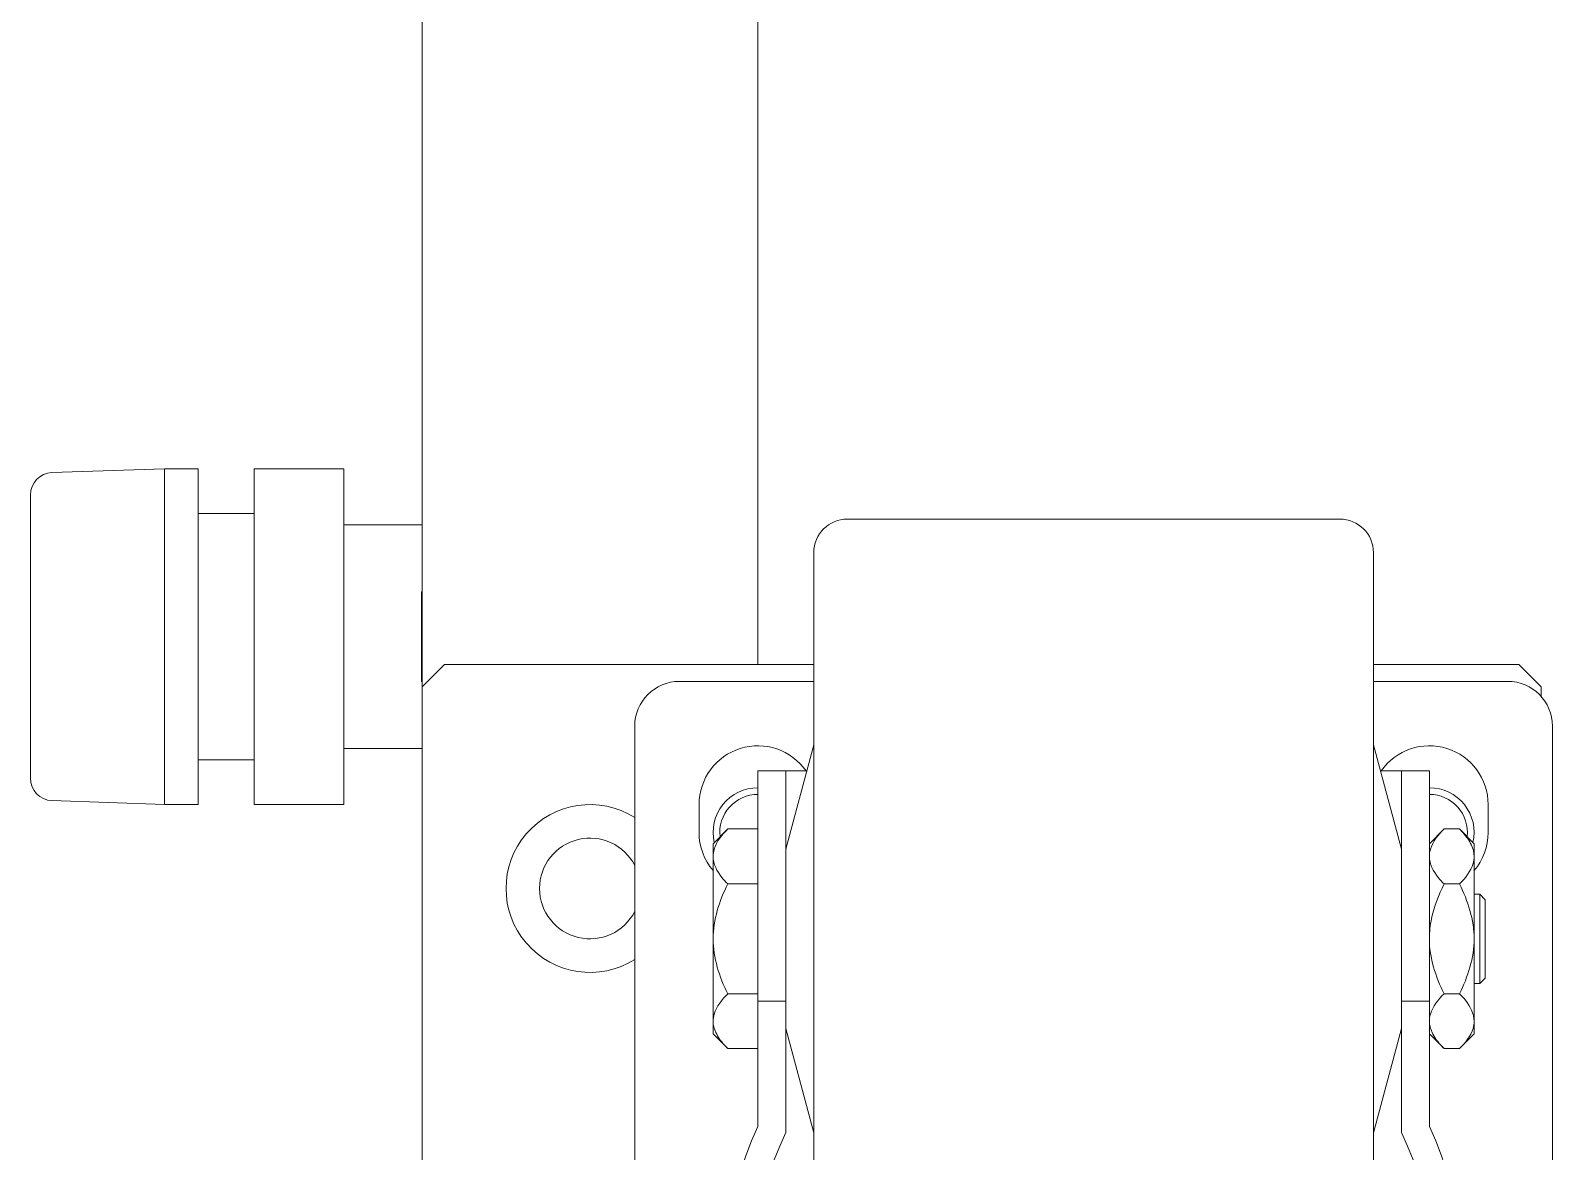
# Model space of a CAD drawing. Header units: millimetres. Extents: x -1052 to 3351, y 0 to 2015.
# Drawn here: x -228.269 to -226.257, y 1681.042 to 1682.524 of the extents above; entities that cross this region are included whole.
import ezdxf

# ---------------------------------------------------------------- set-up
doc = ezdxf.new("R2010")
doc.units = ezdxf.units.MM
for name, color, linetype, lineweight in [('11ZSDHSOLIDLINE！实线层', 7, 'Continuous', 18), ('_CGL01-D75-001SOLIDLINE！实线层', 7, 'Continuous', 18), ('_CGL01-D75-002SOLIDLINE！实线层', 7, 'Continuous', 18), ('_CGL01-D75-003SOLIDLINE！实线层', 7, 'Continuous', 18), ('AM_CL', 7, 'Continuous', 15), ('QJ_RECTANGULAR_TUBSOLIDLINE！实线层', 7, 'Continuous', 18), ('QZDB-6-1ASOLIDLINE！实线层', 7, 'Continuous', 18)]:
    doc.layers.add(name, color=color, linetype=linetype, lineweight=lineweight)
doc.layers.add('@ New Renovation', color=7, linetype='Continuous')

# ---------------------------------------------------------------- blocks, each defined once
blk = doc.blocks.new('*X870')
at = {"layer": '11ZSDHSOLIDLINE！实线层', "color": 7, "linetype": 'Continuous'}
for p, q in [((-950.93, 1149.3), (-976.23, 1149.3)), ((-978.23, 1147.37), (-978.58, 1137.3)), ((-948.93, 1147.37), (-948.58, 1137.3)), ((-978.58, 1134.3), (-978.58, 1137.3)), ((-948.58, 1137.3), (-978.58, 1137.3)), ((-948.58, 1134.3), (-948.58, 1137.3)), ((-978.58, 1134.3), (-948.58, 1134.3)), ((-974.58, 1129.3), (-974.58, 1134.3)), ((-952.58, 1129.3), (-952.58, 1134.3)), ((-978.58, 1121.3), (-978.58, 1129.3)), ((-948.58, 1129.3), (-978.58, 1129.3)), ((-948.58, 1121.3), (-948.58, 1129.3)), ((-978.58, 1121.3), (-948.58, 1121.3)), ((-973.58, 1121.3), (-973.58, 1114.3)), ((-953.58, 1121.3), (-953.58, 1114.3)), ((-967.58, 1114.35), (-967.58, 1114.3)), ((-967.58, 1114.35), (-959.58, 1114.35)), ((-959.58, 1114.3), (-959.58, 1114.35))]:
    blk.add_line(p, q, dxfattribs=at)
for centre, start, end in [((-976.23, 1147.3), 90, 178), ((-950.93, 1147.3), 2, 90)]:
    blk.add_arc(centre, 2, start, end, dxfattribs=at)
at = {"layer": '_CGL01-D75-001SOLIDLINE！实线层', "color": 7, "linetype": 'Continuous'}
for p, q in [((-944.58, 1081.8), (-953.91, 1079.3)), ((-928.58, 1081.8), (-919.25, 1079.3)), ((-902.08, 1079.3), (-971.08, 1079.3)), ((-974.08, 1032.3), (-974.08, 1076.3)), ((-971.08, 1029.3), (-902.08, 1029.3)), ((-944.58, 1026.8), (-953.91, 1029.3)), ((-928.58, 1026.8), (-919.25, 1029.3))]:
    blk.add_line(p, q, dxfattribs=at)
for centre, start, end in [((-971.08, 1076.3), 90, 180), ((-971.08, 1032.3), 180, 270)]:
    blk.add_arc(centre, 3, start, end, dxfattribs=at)
at = {"layer": '_CGL01-D75-002SOLIDLINE！实线层', "color": 7, "linetype": 'Continuous'}
for p, q in [((-955.58, 1095.3), (-856.58, 1095.3)), ((-959.58, 1079.3), (-959.58, 1091.3)), ((-948.58, 1089.55), (-946.08, 1089.55)), ((-959.58, 1017.3), (-959.58, 1029.3)), ((-946.08, 1019.05), (-948.58, 1019.05)), ((-856.58, 1013.3), (-955.58, 1013.3))]:
    blk.add_line(p, q, dxfattribs=at)
for centre, radius, start, end in [((-955.58, 1091.3), 4, 90, 180), ((-948.58, 1084.3), 5.25, 90, 235.0778), ((-946.08, 1084.3), 5.25, 49.7225, 90), ((-948.58, 1024.3), 5.25, 124.9222, 270), ((-946.08, 1024.3), 5.25, 270, 310.2775), ((-955.58, 1017.3), 4, 180, 270)]:
    blk.add_arc(centre, radius, start, end, dxfattribs=at)
at = {"layer": '_CGL01-D75-003SOLIDLINE！实线层', "color": 7, "linetype": 'Continuous'}
for p, q in [((-945.08, 1088.3), (-946.4, 1086.98)), ((-928.08, 1088.3), (-945.08, 1088.3)), ((-928.08, 1088.3), (-926.77, 1086.98)), ((-946.4, 1086.98), (-946.4, 1084.3)), ((-941.49, 1086.98), (-941.49, 1084.3)), ((-931.67, 1086.98), (-931.67, 1084.3)), ((-926.77, 1086.98), (-926.77, 1084.3)), ((-951.58, 1079.92), (-951.58, 1084.3)), ((-919.83, 1084.3), (-951.58, 1084.3)), ((-931, 1081.8), (-931, 1084.3)), ((-919.27, 1081.8), (-951.58, 1081.8)), ((-951.58, 1024.3), (-951.58, 1028.67)), ((-919.27, 1026.8), (-951.58, 1026.8)), ((-931, 1024.3), (-931, 1026.8)), ((-919.83, 1024.3), (-951.58, 1024.3)), ((-945.08, 1024.3), (-946.4, 1022.98)), ((-928.08, 1024.3), (-926.77, 1022.98)), ((-946.4, 1021.61), (-946.4, 1022.98)), ((-941.49, 1021.61), (-941.49, 1022.98)), ((-931.67, 1021.61), (-931.67, 1022.98)), ((-926.77, 1021.61), (-926.77, 1022.98)), ((-945.08, 1020.3), (-946.4, 1021.61)), ((-928.08, 1020.3), (-926.77, 1021.61)), ((-945.08, 1020.3), (-928.08, 1020.3)), ((-940.58, 1019.8), (-940.58, 1020.3)), ((-932.58, 1019.8), (-932.58, 1020.3)), ((-940.08, 1019.3), (-940.58, 1019.8)), ((-940.58, 1019.8), (-932.58, 1019.8)), ((-940.08, 1019.3), (-933.08, 1019.3)), ((-933.08, 1019.3), (-932.58, 1019.8))]:
    blk.add_line(p, q, dxfattribs=at)
for radius, start, end in [(33, 245.38, 114.62), (30.5, 244.3744, 115.6256)]:
    blk.add_arc((-906.08, 1054.3), radius, start, end, dxfattribs=at)
for points, knots in [([(-943.94, 1088.3), (-944.16, 1088.3), (-945.11, 1088.14), (-945.88, 1087.5), (-946.4, 1086.98)], [0, 0, 0, 0, 0.650045, 2.850755, 2.850755, 2.850755, 2.850755]), ([(-941.49, 1086.98), (-941.67, 1087.17), (-942.35, 1087.8), (-943.27, 1088.3), (-943.94, 1088.3)], [0, 0, 0, 0, 0.795219, 2.844235, 2.844235, 2.844235, 2.844235]), ([(-929.22, 1088.3), (-929.43, 1088.3), (-930.38, 1088.14), (-931.16, 1087.5), (-931.67, 1086.98)], [0, 0, 0, 0, 0.650045, 2.850755, 2.850755, 2.850755, 2.850755]), ([(-926.77, 1086.98), (-926.88, 1087.09), (-927.31, 1087.5), (-927.8, 1087.87), (-928.2, 1088.05)], [0, 0, 0, 0, 0.477747, 1.797575, 1.797575, 1.797575, 1.797575]), ([(-943.94, 1024.3), (-944.16, 1024.3), (-945.11, 1024.14), (-945.88, 1023.5), (-946.4, 1022.98)], [0, 0, 0, 0, 0.650045, 2.850755, 2.850755, 2.850755, 2.850755]), ([(-941.49, 1022.98), (-941.67, 1023.17), (-942.35, 1023.8), (-943.27, 1024.3), (-943.94, 1024.3)], [0, 0, 0, 0, 0.795219, 2.844235, 2.844235, 2.844235, 2.844235]), ([(-929.22, 1024.3), (-929.43, 1024.3), (-930.38, 1024.14), (-931.16, 1023.5), (-931.67, 1022.98)], [0, 0, 0, 0, 0.650045, 2.850755, 2.850755, 2.850755, 2.850755]), ([(-926.77, 1022.98), (-926.88, 1023.09), (-927.31, 1023.5), (-927.8, 1023.87), (-928.2, 1024.05)], [0, 0, 0, 0, 0.477747, 1.797575, 1.797575, 1.797575, 1.797575]), ([(-946.4, 1021.61), (-946.28, 1021.5), (-945.85, 1021.09), (-945.36, 1020.72), (-944.96, 1020.54)], [0, 0, 0, 0, 0.477747, 1.797575, 1.797575, 1.797575, 1.797575]), ([(-943.94, 1020.3), (-943.73, 1020.3), (-942.78, 1020.45), (-942, 1021.09), (-941.49, 1021.61)], [0, 0, 0, 0, 0.650045, 2.850755, 2.850755, 2.850755, 2.850755]), ([(-931.67, 1021.61), (-931.49, 1021.42), (-930.81, 1020.79), (-929.9, 1020.3), (-929.22, 1020.3)], [0, 0, 0, 0, 0.795219, 2.844235, 2.844235, 2.844235, 2.844235]), ([(-929.22, 1020.3), (-929, 1020.3), (-928.06, 1020.45), (-927.28, 1021.09), (-926.77, 1021.61)], [0, 0, 0, 0, 0.650045, 2.850755, 2.850755, 2.850755, 2.850755])]:
    blk.add_open_spline(points, degree=3, knots=knots, dxfattribs=at)
for points in [[(-936.58, 1088.3), (-938.27, 1088.3), (-939.97, 1087.74), (-941.49, 1086.98)], [(-931.67, 1086.98), (-933.19, 1087.74), (-934.89, 1088.3), (-936.58, 1088.3)], [(-928.2, 1088.05), (-928.51, 1088.2), (-928.87, 1088.3), (-929.22, 1088.3)], [(-938.39, 1024.11), (-939.46, 1023.88), (-940.5, 1023.47), (-941.49, 1022.98)], [(-936.58, 1024.3), (-937.19, 1024.3), (-937.79, 1024.23), (-938.39, 1024.11)], [(-931.67, 1022.98), (-933.19, 1023.74), (-934.89, 1024.3), (-936.58, 1024.3)], [(-928.2, 1024.05), (-928.51, 1024.2), (-928.87, 1024.3), (-929.22, 1024.3)], [(-941.49, 1021.61), (-939.97, 1020.85), (-938.27, 1020.3), (-936.58, 1020.3)], [(-936.58, 1020.3), (-934.89, 1020.3), (-933.19, 1020.85), (-931.67, 1021.61)], [(-944.96, 1020.54), (-944.65, 1020.39), (-944.29, 1020.3), (-943.94, 1020.3)]]:
    blk.add_open_spline(points, degree=3, dxfattribs=at)
at = {"layer": 'QJ_RECTANGULAR_TUBSOLIDLINE！实线层', "color": 7, "linetype": 'Continuous'}
for p, q in [((-2740.08, 1114.3), (-959.08, 1114.3)), ((-1334.58, 1084.3), (-961.08, 1084.3))]:
    blk.add_line(p, q, dxfattribs=at)
at = {"layer": 'QZDB-6-1ASOLIDLINE！实线层', "color": 7, "linetype": 'Continuous'}
for p, q in [((-959.08, 1114.3), (-961.08, 1112.3)), ((-733.08, 1114.3), (-959.08, 1114.3)), ((-961.08, 1112.3), (-961.08, 1079.3)), ((-961.08, 1029.3), (-961.08, 1016.3)), ((-961.08, 1016.3), (-959.08, 1014.3)), ((-959.08, 1014.3), (-958.22, 1014.3))]:
    blk.add_line(p, q, dxfattribs=at)
for centre, radius, start, end in [((-941.08, 1099.3), 7.5, 327.7194, 212.2806), ((-941.08, 1099.3), 4.5, 297.0028, 242.9972), ((-946.08, 1084.3), 3.4, 83.7529, 180), ((-946.08, 1024.3), 3.4, 180, 276.2471)]:
    blk.add_arc(centre, radius, start, end, dxfattribs=at)
at = {"layer": 'QZDB-6-1ASOLIDLINE！实线层', "color": 3, "linetype": 'Continuous'}
for centre, start, end in [((-946.08, 1084.3), 77.0305, 180), ((-946.08, 1024.3), 180, 282.9721)]:
    blk.add_arc(centre, 4, start, end, dxfattribs=at)
blk = doc.blocks.new('1111')
at = {"layer": '@ New Renovation', "color": 0, "xscale": -1.000000000000001, "rotation": 90}
blk.add_blockref('*X870', (742235.8, 28062.85), dxfattribs=at)

msp = doc.modelspace()

# ---------------------------------------------------------------- block references
at = {"layer": 'AM_CL', "xscale": 0.01479181789831161, "yscale": 0.01479181789831161, "zscale": 0.01479181789831161}
msp.add_blockref('1111', (-11190.2858, 1252.3689), dxfattribs=at)

doc.saveas('drawing.dxf')
